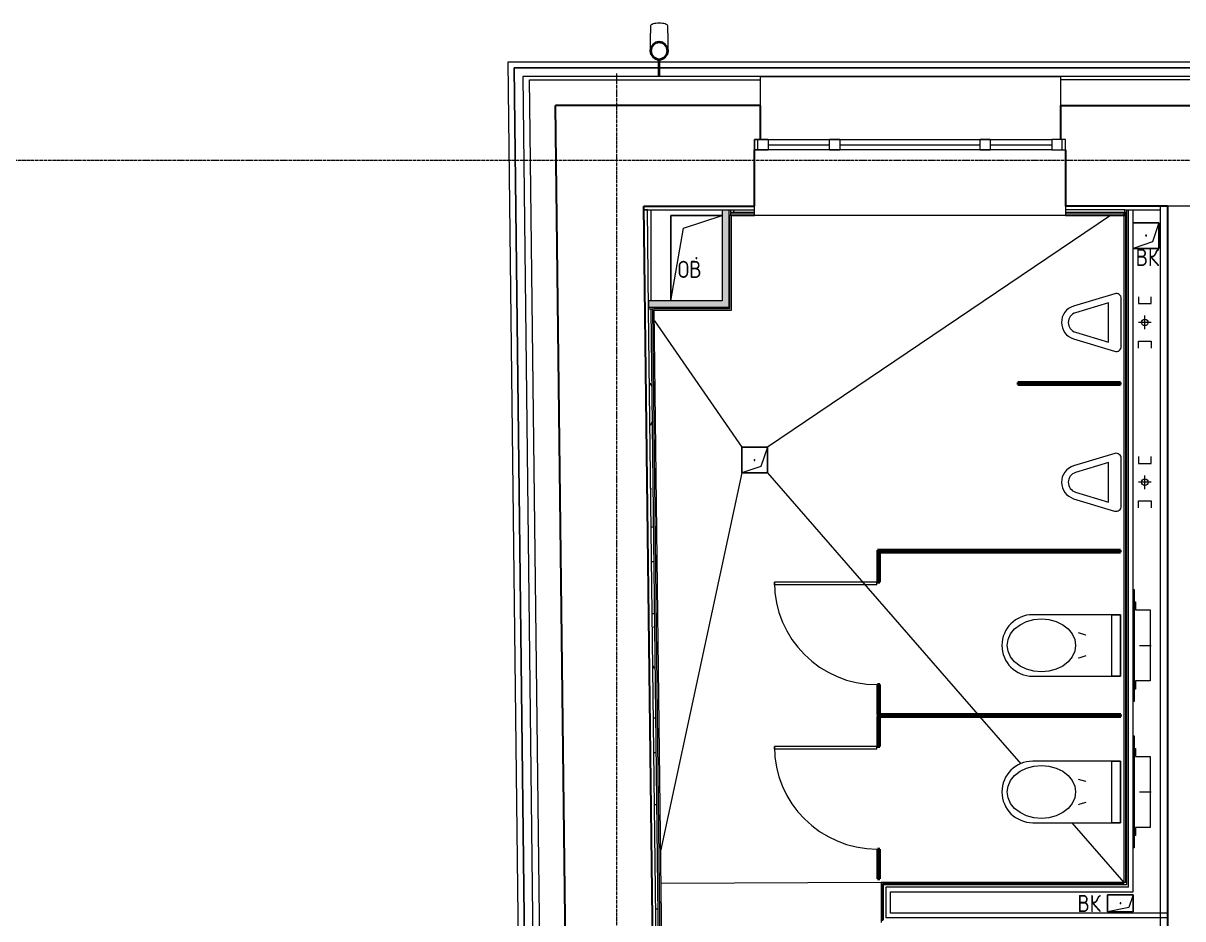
# Model space of a CAD drawing. Header units: millimetres. Extents: x -42533 to 645315, y 3457 to 82611.
# Drawn here: x 451579 to 458361, y 42451 to 47693 of the extents above; entities that cross this region are included whole.
import ezdxf

# ---------------------------------------------------------------- set-up
doc = ezdxf.new("R2010")
doc.units = ezdxf.units.MM
doc.linetypes.add('ADSK_Линия сетки', pattern=[25, 20, -2.5, 0, -2.5])
for name, color, linetype, lineweight in [('_ Окна', 7, 'Continuous', 9), ('Аннотация', 7, 'Continuous', 18), ('Двери', 7, 'Continuous', 9), ('Двери открывание', 7, 'Continuous', 9), ('Обобщенные модели', 7, 'Continuous', 18), ('Окна', 7, 'Continuous', 9), ('Оси', 253, 'Continuous', 9), ('Перекрытие', 7, 'Continuous', 18), ('Сантехника', 7, 'Continuous', 18), ('Стены внутренние', 7, 'Continuous', 18), ('Стены наружные', 7, 'Continuous', 18), ('Стены несущие', 7, 'Continuous', 30), ('Стены отделка', 7, 'Continuous', 30), ('Стены штриховка', 7, 'Continuous', 9), ('ШТРИХОВКА', 252, 'Continuous', 15)]:
    doc.layers.add(name, color=color, linetype=linetype, lineweight=lineweight)
doc.styles.add('GOST Common_4', font='GOST_Common.ttf', dxfattribs={"width": 0.9, "height": 200})
pattern_1 = [(0, (591.94, 243.9), (406.4, 101.6), [33.528, -271.272, 33.528, -271.272, -1625.6]), (0, (591.94, 243.9), (406.4, 101.6), [-609.6, 33.528, -576.072, 33.528, -271.272, -711.2]), (0, (591.94, 243.9), (406.4, 101.6), [-1524, 33.528, -169.672, 33.528, -474.472]), (120, (744.34, 294.7), (-291.18818, 301.15272), [33.528, -271.272, 33.528, -271.272, -1625.6]), (120, (744.34, 294.7), (-291.18818, 301.15272), [-609.6, 33.528, -576.072, 33.528, -271.272, -711.2]), (120, (744.34, 294.7), (-291.18818, 301.15272), [-1524, 33.528, -169.672, 33.528, -474.472]), (240, (795.14, 497.9), (-115.21182, -402.75272), [33.528, -271.272, 33.528, -271.272, -1625.6]), (240, (795.14, 497.9), (-115.21182, -402.75272), [-609.6, 33.528, -576.072, 33.528, -271.272, -711.2]), (240, (795.14, 497.9), (-115.21182, -402.75272), [-1524, 33.528, -169.672, 33.528, -474.472])]

# ---------------------------------------------------------------- blocks, each defined once
blk = doc.blocks.new('План 4 этажа')
at = {"layer": 'Обобщенные модели', "lineweight": 9}
h = blk.add_hatch(dxfattribs=at)
h.set_pattern_fill('FP_9', color=8, style=0, pattern_type=2)
h.set_pattern_definition([(45, (591.94, 243.9), (-106.066, 106.066), [])])
h.paths.add_polyline_path([(39203.794, 21165.22), (39225.488, 21170.171), (39242.885, 21184.045), (39252.54, 21204.094), (39252.54, 21226.346), (39242.885, 21246.394), (39225.488, 21260.268), (39203.794, 21265.22), (39182.1, 21260.268), (39164.702, 21246.394), (39155.047, 21226.346), (39155.047, 21204.094), (39164.702, 21184.045), (39182.1, 21170.171), (39200.881, 21165.885)])
at = {"layer": 'Стены внутренние'}
for points in [[(39611.939, 19712.228), (39611.939, 20285.22), (39571.939, 20285.22), (39571.939, 19712.228)], [(39141.837, 19712.228), (39571.939, 19712.228), (39571.939, 19752.228), (39141.681, 19752.228), (39141.681, 19715.596)]]:
    blk.add_hatch(color=8, dxfattribs=at).paths.add_polyline_path(points)
at = {"layer": 'Стены внутренние', "lineweight": 9}
h = blk.add_hatch(dxfattribs=at)
h.set_pattern_fill('FP_4', color=8, style=0, pattern_type=2)
h.set_pattern_definition(pattern_1)
h.paths.add_polyline_path([(41921.939, 20270.22), (41927.939, 20270.22), (41927.939, 20285.22), (41580.939, 20285.22), (41581.509, 20270.22), (41870.184, 20270.22)])
h.paths.add_polyline_path([(39686.564, 20270.22), (39760.939, 20270.22), (39760.939, 20285.22), (39620.939, 20285.22), (39620.939, 20270.22), (39626.939, 20270.22)])
h = blk.add_hatch(dxfattribs=at)
h.set_pattern_fill('FP_4', color=8, style=0, pattern_type=2)
h.set_pattern_definition(pattern_1)
h.paths.add_polyline_path([(39222.852, 12862.144), (39237.851, 12862.321), (39225.226, 13933.991), (39210.239, 13932.789), (39222.852, 12862.321)])
h.paths.add_polyline_path([(39200.332, 14773.756), (39215.329, 14774.038), (39157.26, 19703.211), (39142.261, 19703.034), (39200.332, 14773.932)])
at = {"layer": '_ Окна', "color": 8, "lineweight": 18}
for p, q in [((39760.939, 20635.22), (39760.939, 20695.22)), ((39760.939, 20695.22), (39840.939, 20695.22)), ((39840.939, 20695.22), (39840.939, 20635.22)), ((40200.939, 20635.22), (40200.939, 20695.22)), ((40200.939, 20695.22), (40260.939, 20695.22)), ((40260.939, 20695.22), (40260.939, 20635.22)), ((41080.939, 20635.22), (41080.939, 20695.22)), ((41080.939, 20695.22), (41140.939, 20695.22)), ((41140.939, 20695.22), (41140.939, 20635.22)), ((41500.939, 20695.22), (41500.939, 20635.22)), ((41580.939, 20695.22), (41500.939, 20695.22)), ((41580.939, 20635.22), (41580.939, 20695.22)), ((39840.939, 20635.22), (39760.939, 20635.22)), ((40260.939, 20635.22), (40200.939, 20635.22)), ((41140.939, 20635.22), (41080.939, 20635.22)), ((41500.939, 20635.22), (41580.939, 20635.22))]:
    blk.add_line(p, q, dxfattribs=at)
at = {"layer": '_ Окна', "color": 8}
for p, q in [((39780.939, 20635.22), (39780.939, 20695.22)), ((41560.939, 20635.22), (41560.939, 20695.22)), ((39840.939, 20665.22), (40200.939, 20665.22)), ((40260.939, 20665.22), (41080.939, 20665.22)), ((41140.939, 20665.22), (41500.939, 20665.22))]:
    blk.add_line(p, q, dxfattribs=at)
at = {"layer": 'Двери', "color": 8}
for p, q in [((39877.939, 18089.8), (39877.939, 18105.8)), ((40477.939, 18105.8), (39877.939, 18105.8)), ((40477.939, 18089.8), (39877.939, 18089.8)), ((40477.939, 18089.8), (40477.939, 18105.8)), ((39877.939, 17127.8), (39877.939, 17143.8)), ((40477.939, 17143.8), (39877.939, 17143.8)), ((40477.939, 17127.8), (39877.939, 17127.8)), ((40477.939, 17127.8), (40477.939, 17143.8))]:
    blk.add_line(p, q, dxfattribs=at)
at = {"layer": 'Двери открывание', "color": 8}
for centre in [(40477.939, 18105.8), (40477.939, 17143.8)]:
    blk.add_arc(centre, 600, 180, 270, dxfattribs=at)
at = {"layer": 'Обобщенные модели', "color": 8}
for p, q in [((39153.794, 21361.371), (39153.794, 21318.867)), ((39253.794, 21318.867), (39253.794, 21361.371)), ((39198.794, 21164.361), (39198.794, 21065.22)), ((39208.794, 21065.22), (39208.794, 21164.269)), ((39271.939, 19752.228), (39271.939, 20252.228)), ((39271.939, 20252.228), (39571.939, 20252.228)), ((39571.939, 20252.228), (39271.939, 20252.228)), ((39271.939, 20252.228), (39271.939, 19752.228)), ((39346.939, 20177.228), (39571.939, 20252.228)), ((39271.939, 19752.228), (39346.939, 20177.228)), ((41976.939, 20208.8), (42126.939, 20208.8)), ((42126.939, 20208.8), (41976.939, 20208.8)), ((42126.939, 20208.8), (42089.439, 20096.3)), ((42126.939, 20208.8), (42126.939, 20058.8)), ((42126.939, 20058.8), (42126.939, 20208.8)), ((42089.439, 20096.3), (41976.939, 20058.8)), ((42126.939, 20058.8), (41976.939, 20058.8)), ((41976.939, 20058.8), (42126.939, 20058.8)), ((39686.939, 18745.22), (39686.939, 18895.22)), ((39686.939, 18895.22), (39836.939, 18895.22)), ((39836.939, 18895.22), (39686.939, 18895.22)), ((39686.939, 18895.22), (39686.939, 18745.22)), ((39836.939, 18895.22), (39799.439, 18782.72)), ((39836.939, 18895.22), (39836.939, 18745.22)), ((39836.939, 18745.22), (39836.939, 18895.22)), ((39799.439, 18782.72), (39686.939, 18745.22)), ((39836.939, 18745.22), (39686.939, 18745.22)), ((39686.939, 18745.22), (39836.939, 18745.22)), ((41826.939, 16176.443), (41826.939, 16276.443)), ((41826.939, 16276.443), (41976.939, 16276.443)), ((41976.939, 16276.443), (41826.939, 16276.443)), ((41826.939, 16276.443), (41826.939, 16176.443)), ((41976.939, 16276.443), (41951.939, 16201.443)), ((41976.939, 16276.443), (41976.939, 16176.443)), ((41976.939, 16176.443), (41976.939, 16276.443)), ((41951.939, 16201.443), (41826.939, 16176.443)), ((41976.939, 16176.443), (41826.939, 16176.443)), ((41826.939, 16176.443), (41976.939, 16176.443))]:
    blk.add_line(p, q, dxfattribs=at)
at = {"layer": 'Обобщенные модели', "color": 8, "lineweight": 40}
for p, q in [((41901.939, 19274.8), (41301.939, 19274.8)), ((41301.939, 19274.8), (41301.939, 19262.8)), ((41301.939, 19262.8), (41901.939, 19262.8)), ((41901.939, 19262.8), (41901.939, 19274.8)), ((41901.939, 18292.8), (40481.939, 18292.8)), ((40481.939, 18292.8), (40481.939, 18280.8)), ((40481.939, 18280.8), (41901.939, 18280.8)), ((40481.939, 18280.8), (40481.939, 18105.8)), ((40493.939, 18280.8), (40481.939, 18280.8)), ((40493.939, 18105.8), (40493.939, 18280.8)), ((41901.939, 18280.8), (41901.939, 18292.8)), ((40481.939, 18105.8), (40493.939, 18105.8)), ((40481.939, 17505.8), (40481.939, 17330.8)), ((40493.939, 17505.8), (40481.939, 17505.8)), ((40493.939, 17330.8), (40493.939, 17505.8)), ((40481.939, 17330.8), (40493.939, 17330.8)), ((40481.939, 17318.8), (40481.939, 17143.8)), ((40493.939, 17318.8), (40481.939, 17318.8)), ((41903.939, 17330.8), (40483.939, 17330.8)), ((40483.939, 17330.8), (40483.939, 17318.8)), ((40483.939, 17318.8), (41903.939, 17318.8)), ((40493.939, 17143.8), (40493.939, 17318.8)), ((41903.939, 17318.8), (41903.939, 17330.8)), ((40481.939, 17143.8), (40493.939, 17143.8)), ((40481.939, 16543.8), (40481.939, 16368.8)), ((40493.939, 16543.8), (40481.939, 16543.8)), ((40493.939, 16368.8), (40493.939, 16543.8)), ((40481.939, 16368.8), (40493.939, 16368.8))]:
    blk.add_line(p, q, dxfattribs=at)
at = {"layer": 'Обобщенные модели', "color": 8, "flags": 128}
for points in [[(39153.794, 21228.237), (39153.794, 21229.507), (39153.794, 21232.171), (39153.794, 21235.047), (39153.794, 21238.132), (39153.794, 21241.419), (39153.794, 21244.905), (39153.794, 21248.584), (39153.794, 21252.449), (39153.794, 21256.494), (39153.794, 21260.714), (39153.794, 21265.1), (39153.794, 21269.647), (39153.794, 21274.347), (39153.794, 21279.192), (39153.794, 21284.174), (39153.794, 21289.287), (39153.794, 21294.521), (39153.794, 21299.867), (39153.794, 21305.319), (39153.794, 21310.866), (39153.794, 21316.5), (39153.794, 21318.867)], [(39253.794, 21318.867), (39253.794, 21313.2), (39253.794, 21307.615), (39253.794, 21302.123), (39253.794, 21296.731), (39253.794, 21291.449), (39253.794, 21286.286), (39253.794, 21281.248), (39253.794, 21276.345), (39253.794, 21271.584), (39253.794, 21266.972), (39253.794, 21262.518), (39253.794, 21258.229), (39253.794, 21254.11), (39253.794, 21250.169), (39253.794, 21246.412), (39253.794, 21242.846), (39253.794, 21239.475), (39253.794, 21236.305), (39253.794, 21233.341), (39253.794, 21230.589), (39253.794, 21228.237)]]:
    blk.add_lwpolyline(points, dxfattribs=at)
at = {"layer": 'Обобщенные модели', "color": 8}
for centre, radius, start, end in [((39203.794, 21215.22), 52, 90, 270), ((39203.794, 21215.22), 52, 270, 90), ((42051.939, 20133.8), 2.5, 0, 180), ((42051.939, 20133.8), 2.5, 120, 180), ((42051.939, 20133.8), 2.5, 180, 0), ((42051.939, 20133.8), 2.5, 240, 345), ((42051.939, 20133.8), 2.5, 15, 90), ((39421.939, 20002.228), 2.5, 0, 180), ((39421.939, 20002.228), 2.5, 180, 0), ((39421.939, 20002.228), 2.5, 60, 165), ((39421.939, 20002.228), 2.5, 195, 270), ((39421.939, 20002.228), 2.5, 300, 0), ((39761.939, 18820.22), 2.5, 0, 180), ((39761.939, 18820.22), 2.5, 120, 180), ((39761.939, 18820.22), 2.5, 180, 0), ((39761.939, 18820.22), 2.5, 240, 345), ((39761.939, 18820.22), 2.5, 15, 90), ((41901.939, 16226.443), 2.5, 0, 180), ((41901.939, 16226.443), 2.5, 120, 180), ((41901.939, 16226.443), 2.5, 180, 0), ((41901.939, 16226.443), 2.5, 240, 345), ((41901.939, 16226.443), 2.5, 15, 90)]:
    blk.add_arc(centre, radius, start, end, dxfattribs=at)
at = {"layer": 'Обобщенные модели', "color": 8, "lineweight": 40}
for start, end in [(90, 270), (270, 90)]:
    blk.add_arc((39203.794, 21215.22), 50, start, end, dxfattribs=at)
at = {"layer": 'Обобщенные модели', "color": 8}
for start_param, end_param in [(4.71238898, 6.28318531), (3.14159265, 4.71238898)]:
    blk.add_ellipse((39203.794, 21361.371), major_axis=(-50, 0), ratio=0.30901699, start_param=start_param, end_param=end_param, dxfattribs=at)
at = {"layer": 'Окна', "color": 8}
for p, q in [((39760.939, 20695.22), (39760.939, 20635.22)), ((39840.939, 20695.22), (39760.939, 20695.22)), ((39840.939, 20695.22), (40200.939, 20695.22)), ((40260.939, 20695.22), (40200.939, 20695.22)), ((40260.939, 20695.22), (41080.939, 20695.22)), ((41140.939, 20695.22), (41080.939, 20695.22)), ((41140.939, 20695.22), (41500.939, 20695.22)), ((41580.939, 20695.22), (41500.939, 20695.22)), ((41580.939, 20635.22), (41580.939, 20695.22)), ((39760.939, 20635.22), (39840.939, 20635.22)), ((40200.939, 20635.22), (39840.939, 20635.22)), ((40200.939, 20635.22), (40260.939, 20635.22)), ((41080.939, 20635.22), (40260.939, 20635.22)), ((41080.939, 20635.22), (41140.939, 20635.22)), ((41500.939, 20635.22), (41140.939, 20635.22)), ((41500.939, 20635.22), (41580.939, 20635.22))]:
    blk.add_line(p, q, dxfattribs=at)
at = {"layer": 'Оси', "color": 8, "linetype": 'ADSK_Линия сетки'}
for p, q in [((38956.505, -3353.101), (38956.505, 21083.278)), ((-10052.178, 20574.489), (56511.792, 20574.489))]:
    blk.add_line(p, q, dxfattribs=at)
at = {"layer": 'Перекрытие', "color": 8}
for p, q in [((39155.286, 20285.22), (39155.286, 19752.228)), ((41843.567, 20252.22), (39836.939, 18895.22)), ((39175.957, 19634.394), (39686.939, 18895.22)), ((39686.939, 18745.22), (39212.626, 16531.541)), ((39836.939, 18745.22), (41067.552, 17330.8)), ((41077.993, 17318.8), (41318.855, 17041.963)), ((41618.296, 16697.797), (41921.939, 16348.8)), ((40501.939, 16348.8), (39214.864, 16341.543)), ((41921.939, 16350.22), (41921.939, 16348.8))]:
    blk.add_line(p, q, dxfattribs=at)
at = {"layer": 'Сантехника', "color": 8}
for p, q in [((41868.262, 19793.534), (41628.016, 19720.945)), ((41831.939, 19740.773), (41639.585, 19682.655)), ((41831.939, 19509.666), (41831.939, 19740.773)), ((41906.939, 19485.846), (41906.939, 19764.816)), ((42006.939, 19775.816), (42006.939, 19735.816)), ((42081.939, 19735.816), (42081.939, 19775.816)), ((42006.939, 19735.816), (42081.939, 19735.816)), ((42081.939, 19625.816), (42006.939, 19625.816)), ((42044.439, 19585.816), (42044.439, 19665.816)), ((41639.755, 19567.732), (41831.939, 19509.666)), ((41628.236, 19529.427), (41868.168, 19456.934)), ((42006.939, 19515.816), (42081.939, 19515.816)), ((42006.939, 19475.816), (42006.939, 19515.816)), ((42081.939, 19515.816), (42081.939, 19475.816)), ((41868.262, 18858.222), (41628.016, 18785.633)), ((41831.939, 18805.461), (41639.585, 18747.343)), ((41831.939, 18574.355), (41831.939, 18805.461)), ((41906.939, 18550.534), (41906.939, 18829.504)), ((42006.939, 18840.504), (42006.939, 18800.504)), ((42006.939, 18800.504), (42081.939, 18800.504)), ((42081.939, 18800.504), (42081.939, 18840.504)), ((42044.439, 18650.504), (42044.439, 18730.504)), ((42081.939, 18690.504), (42006.939, 18690.504)), ((41628.236, 18594.115), (41868.168, 18521.622)), ((41639.755, 18632.421), (41831.939, 18574.355)), ((42006.939, 18580.504), (42081.939, 18580.504)), ((42006.939, 18540.504), (42006.939, 18580.504)), ((42081.939, 18580.504), (42081.939, 18540.504)), ((41976.939, 18062.72), (41981.939, 18062.72)), ((41981.939, 18062.72), (41981.939, 17407.72)), ((41976.939, 17990.22), (41990.939, 17990.22)), ((41990.939, 17990.22), (41990.939, 17943.22)), ((41901.939, 17915.22), (41388.863, 17915.22)), ((41851.939, 17555.22), (41851.939, 17915.22)), ((41851.939, 17915.22), (41901.939, 17915.22)), ((41901.939, 17555.22), (41901.939, 17915.22)), ((41901.939, 17915.22), (41901.939, 17555.22)), ((41990.939, 17943.22), (42075.939, 17943.22)), ((42075.939, 17943.22), (42075.939, 17527.22)), ((41902.939, 17835.22), (41901.939, 17835.22)), ((41901.939, 17815.22), (41902.939, 17815.22)), ((41902.939, 17790.22), (41901.939, 17790.22)), ((41902.939, 17815.22), (41902.939, 17835.22)), ((41902.939, 17815.22), (41902.939, 17835.22)), ((41902.939, 17788.346), (41902.939, 17790.22)), ((41902.939, 17680.22), (41902.939, 17790.22)), ((42014.239, 17735.22), (42082.239, 17735.22)), ((41901.939, 17680.22), (41902.939, 17680.22)), ((41902.939, 17655.22), (41901.939, 17655.22)), ((41901.939, 17635.22), (41902.939, 17635.22)), ((41902.939, 17680.22), (41902.939, 17682.094)), ((41902.939, 17635.22), (41902.939, 17655.22)), ((41902.939, 17635.22), (41902.939, 17655.22)), ((41388.863, 17555.22), (41901.939, 17555.22)), ((41901.939, 17555.22), (41851.939, 17555.22)), ((41990.939, 17527.22), (41990.939, 17480.22)), ((42075.939, 17527.22), (41990.939, 17527.22)), ((41990.939, 17480.22), (41976.939, 17480.22)), ((41981.939, 17407.72), (41976.939, 17407.72)), ((41976.939, 17205.297), (41981.939, 17205.297)), ((41981.939, 17205.297), (41981.939, 16550.297)), ((41976.939, 17132.797), (41990.939, 17132.797)), ((41990.939, 17132.797), (41990.939, 17085.797)), ((41901.939, 17057.797), (41388.863, 17057.797)), ((41851.939, 16697.797), (41851.939, 17057.797)), ((41851.939, 17057.797), (41901.939, 17057.797)), ((41901.939, 16697.797), (41901.939, 17057.797)), ((41901.939, 17057.797), (41901.939, 16697.797)), ((41990.939, 17085.797), (42075.939, 17085.797)), ((42075.939, 17085.797), (42075.939, 16669.797)), ((41902.939, 16977.797), (41901.939, 16977.797)), ((41901.939, 16957.797), (41902.939, 16957.797)), ((41902.939, 16957.797), (41902.939, 16977.797)), ((41902.939, 16957.797), (41902.939, 16977.797)), ((41902.939, 16932.797), (41901.939, 16932.797)), ((41902.939, 16930.923), (41902.939, 16932.797)), ((41902.939, 16822.797), (41902.939, 16932.797)), ((41901.939, 16822.797), (41902.939, 16822.797)), ((41902.939, 16822.797), (41902.939, 16824.671)), ((42014.239, 16877.797), (42082.239, 16877.797)), ((41902.939, 16797.797), (41901.939, 16797.797)), ((41901.939, 16777.797), (41902.939, 16777.797)), ((41902.939, 16777.797), (41902.939, 16797.797)), ((41902.939, 16777.797), (41902.939, 16797.797)), ((41388.863, 16697.797), (41901.939, 16697.797)), ((41901.939, 16697.797), (41851.939, 16697.797)), ((41990.939, 16622.797), (41976.939, 16622.797)), ((41990.939, 16669.797), (41990.939, 16622.797)), ((42075.939, 16669.797), (41990.939, 16669.797)), ((41981.939, 16550.297), (41976.939, 16550.297))]:
    blk.add_line(p, q, dxfattribs=at)
at = {"layer": 'Сантехника', "color": 8, "flags": 128}
for points in [[(41239.439, 17735.22), (41244.454, 17769.711), (41259.246, 17802.472), (41283.073, 17831.861), (41314.741, 17856.404), (41352.663, 17874.87), (41394.935, 17886.334), (41439.439, 17890.22), (41483.944, 17886.334), (41526.216, 17874.87), (41564.137, 17856.404), (41595.806, 17831.861), (41619.633, 17802.472), (41634.425, 17769.711), (41639.439, 17735.22)], [(41655.667, 17810.215), (41697.067, 17797.495), (41699.716, 17796.959)], [(41639.439, 17735.22), (41634.425, 17700.729), (41619.633, 17667.968), (41595.806, 17638.579), (41564.137, 17614.036), (41526.216, 17595.57), (41483.944, 17584.106), (41439.439, 17580.22), (41394.935, 17584.106), (41352.663, 17595.57), (41314.741, 17614.036), (41283.073, 17638.579), (41259.246, 17667.968), (41244.454, 17700.729), (41239.439, 17735.22)], [(41699.716, 17673.48), (41664.297, 17663.559), (41655.667, 17660.224)], [(41239.439, 16877.797), (41244.454, 16912.288), (41259.246, 16945.049), (41283.073, 16974.438), (41314.741, 16998.981), (41352.663, 17017.447), (41394.935, 17028.911), (41439.439, 17032.797), (41483.944, 17028.911), (41526.216, 17017.447), (41564.137, 16998.981), (41595.806, 16974.438), (41619.633, 16945.049), (41634.425, 16912.288), (41639.439, 16877.797)], [(41655.667, 16952.793), (41697.067, 16940.073), (41699.716, 16939.536)], [(41639.439, 16877.797), (41634.425, 16843.306), (41619.633, 16810.545), (41595.806, 16781.156), (41564.137, 16756.613), (41526.216, 16738.147), (41483.944, 16726.683), (41439.439, 16722.797), (41394.935, 16726.683), (41352.663, 16738.147), (41314.741, 16756.613), (41283.073, 16781.156), (41259.246, 16810.545), (41244.454, 16843.306), (41239.439, 16877.797)], [(41699.716, 16816.058), (41664.297, 16806.136), (41655.667, 16802.801)]]:
    blk.add_lwpolyline(points, dxfattribs=at)
at = {"layer": 'Сантехника', "color": 8}
for centre in [(42044.439, 19625.816), (42044.439, 18690.504)]:
    blk.add_circle(centre, 18.929, dxfattribs=at)
for centre, radius, start, end in [((41876.939, 19764.816), 30, 359.9999903, 106.8117981), ((41656.939, 19625.219), 100, 106.8117624, 253.319604), ((41656.939, 19625.219), 60, 106.8117624, 253.3577784), ((41876.939, 19485.623), 30, 252.9998743, 0.4255813), ((41876.939, 18829.504), 30, 359.9999903, 106.8117981), ((41656.939, 18689.907), 100, 106.8117624, 253.319604), ((41656.939, 18689.907), 60, 106.8117624, 253.3577784), ((41876.939, 18550.312), 30, 252.9998743, 0.4255813), ((41388.863, 17735.22), 180, 90, 270), ((41388.863, 16877.797), 180, 90, 270)]:
    blk.add_arc(centre, radius, start, end, dxfattribs=at)
at = {"layer": 'Стены внутренние', "color": 8}
blk.add_line((41580.939, 20252.22), (39760.939, 20252.22), dxfattribs=at)
at = {"layer": 'Стены наружные', "color": 8}
for p, q in [((38321.012, 21151.351), (39199.014, 21151.351)), ((38408.872, 13693.411), (38321.012, 21151.351)), ((38355.834, 21115.731), (39199.141, 21115.731)), ((38443.687, 13658.352), (38355.834, 21115.731)), ((39199.138, 21116.351), (38356.426, 21116.351)), ((38356.426, 21116.351), (38444.288, 13658.291)), ((39208.447, 21115.731), (43540.025, 21115.731)), ((43539.966, 21116.351), (39208.449, 21116.351)), ((39208.574, 21151.351), (43539.966, 21151.351)), ((39198.964, 21065.731), (38406.426, 21065.731)), ((43540.025, 21065.731), (39208.623, 21065.731)), ((39795.939, 21065.22), (41550.939, 21065.22))]:
    blk.add_line(p, q, dxfattribs=at)
at = {"layer": 'Стены несущие', "color": 8}
for p, q in [((39795.939, 20895.22), (38598.179, 20895.22)), ((38670.604, 14747.514), (38598.179, 20895.22)), ((39795.939, 20695.22), (39795.939, 20895.22)), ((41550.939, 20895.22), (43539.997, 20895.22)), ((41550.939, 20895.22), (41550.939, 20695.22)), ((39760.939, 20305.22), (39760.939, 20635.22)), ((41580.939, 20635.22), (41580.939, 20305.22)), ((39115.165, 20305.22), (39760.939, 20305.22)), ((39180.333, 14773.52), (39115.165, 20305.22)), ((42176.939, 20305.22), (41580.939, 20305.22)), ((42176.939, 20305.22), (42176.939, 12825.838))]:
    blk.add_line(p, q, dxfattribs=at)
at = {"layer": 'Стены отделка', "color": 8, "lineweight": 9}
for p, q in [((39795.939, 21065.22), (38406.163, 21065.22)), ((38406.163, 21065.22), (38480.617, 14745.276)), ((38448.169, 20895.22), (38446.402, 21045.22)), ((39795.939, 20895.22), (39795.939, 21065.22)), ((43539.997, 21065.22), (41550.939, 21065.22)), ((41550.939, 21065.22), (41550.939, 20895.22)), ((41551.509, 21045.22), (41550.939, 21045.22)), ((41550.939, 20895.22), (41550.939, 20895.22)), ((39115.165, 20305.22), (39115.165, 20285.22)), ((39115.165, 20285.22), (39620.939, 20285.22)), ((39135.399, 20285.455), (39115.401, 20285.22)), ((39142.261, 19703.034), (39135.399, 20285.455)), ((39571.939, 20285.22), (39571.939, 19752.228)), ((39611.939, 20285.22), (39611.939, 19712.228)), ((39620.939, 20285.22), (39620.939, 20252.22)), ((39760.939, 20252.22), (39760.939, 20305.22)), ((41580.939, 20305.22), (41580.939, 20252.22)), ((41581.509, 20285.22), (41580.939, 20285.22)), ((41927.939, 20285.22), (42136.939, 20285.22)), ((41927.939, 20252.22), (41927.939, 20285.22)), ((41936.939, 20285.22), (41936.939, 16333.8)), ((41976.939, 16293.8), (41976.939, 20285.22)), ((42136.939, 12825.838), (42136.939, 20305.22)), ((39620.939, 20252.22), (39611.939, 20252.22)), ((39626.939, 20252.22), (39760.939, 20252.22)), ((39626.939, 19697.228), (39626.939, 20252.22)), ((41580.939, 20252.22), (41927.939, 20252.22)), ((41936.939, 20268.72), (41921.939, 20268.72)), ((41921.939, 20268.72), (41921.939, 16350.22)), ((39571.939, 19752.228), (39141.681, 19752.228)), ((39141.681, 19752.228), (39141.681, 19712.228)), ((39611.939, 19712.228), (39141.681, 19712.228)), ((39175.259, 19703.423), (39142.261, 19703.034)), ((39175.155, 19712.228), (39175.259, 19703.423)), ((39233.329, 14774.145), (39175.332, 19697.228)), ((39175.332, 19697.228), (39626.939, 19697.228)), ((41921.939, 16348.8), (40501.939, 16348.8)), ((40501.939, 16348.8), (40501.939, 16113.8)), ((41921.939, 16350.22), (41936.939, 16350.22)), ((41921.939, 16333.8), (41921.939, 16348.8)), ((40516.939, 16128.8), (40516.939, 16333.8)), ((41936.939, 16333.8), (40516.939, 16333.8)), ((40556.939, 16293.8), (41976.939, 16293.8)), ((40556.939, 16168.8), (40556.939, 16293.8)), ((42176.939, 16168.8), (40556.939, 16168.8))]:
    blk.add_line(p, q, dxfattribs=at)
at = {"layer": 'Стены штриховка', "color": 8}
for p, q in [((38446.402, 21045.22), (39795.939, 21045.22)), ((43539.997, 21045.22), (41551.509, 21045.22)), ((38520.614, 14745.747), (38448.169, 20895.22)), ((39620.939, 20285.22), (39760.939, 20285.22)), ((41927.939, 20285.22), (41581.509, 20285.22)), ((41949.939, 16320.8), (41949.939, 20285.22)), ((42556.939, 20305.22), (42176.939, 20305.22)), ((39617.939, 19706.228), (39617.939, 20252.22)), ((39620.939, 20270.22), (39760.939, 20270.22)), ((39620.939, 20261.22), (39760.939, 20261.22)), ((41580.939, 20270.22), (41927.939, 20270.22)), ((41580.939, 20261.22), (41927.939, 20261.22)), ((41930.939, 20268.72), (41930.939, 16350.22)), ((39200.332, 14773.756), (39142.261, 19703.034)), ((39215.331, 14773.932), (39157.26, 19703.211)), ((39224.33, 14774.038), (39166.259, 19703.317)), ((39175.225, 19706.228), (39617.939, 19706.228)), ((41921.939, 16339.8), (40510.939, 16339.8)), ((40510.939, 16339.8), (40510.939, 16122.8)), ((41949.939, 16320.8), (40529.939, 16320.8)), ((40529.939, 16320.8), (40529.939, 16141.8)), ((42176.939, 16141.8), (40529.939, 16141.8))]:
    blk.add_line(p, q, dxfattribs=at)
at = {"layer": 'Аннотация', "color": 8, "lineweight": 9, "char_height": 100, "width": 156.348, "attachment_point": 1, "line_spacing_factor": 1.022766, "style": 'GOST Common_4'}
for s, insert in [('\\pxt3.6,7.2,10.8,14.4,18,21.6,25.2,28.8,32.4,36,39.6,43.2,46.8,50.4,54,57.6,61.2,64.8,68.4,72,75.6,79.2,82.8,86.4,90,93.6,97.2,100.8,104.4,108,111.6,115.2;{ВК}', (41990.483, 20055.697)), ('\\pxt3.6,7.2,10.8,14.4,18,21.6,25.2,28.8,32.4,36,39.6,43.2,46.8,50.4,54,57.6,61.2,64.8,68.4,72,75.6,79.2,82.8,86.4,90,93.6,97.2,100.8,104.4,108,111.6,115.2;{ОВ}', (39312.397, 19985.946)), ('\\pxt3.6,7.2,10.8,14.4,18,21.6,25.2,28.8,32.4,36,39.6,43.2,46.8,50.4,54,57.6,61.2,64.8,68.4,72,75.6,79.2,82.8,86.4,90,93.6,97.2,100.8,104.4,108,111.6,115.2;{ВК}', (41649.738, 16275.171))]:
    blk.add_mtext(s, dxfattribs=dict(at, insert=insert))

msp = doc.modelspace()

# ---------------------------------------------------------------- block references
at = {"layer": 'ШТРИХОВКА'}
msp.add_blockref('План 4 этажа', (416094.2, 26315.8), dxfattribs=at)

doc.saveas('drawing.dxf')
